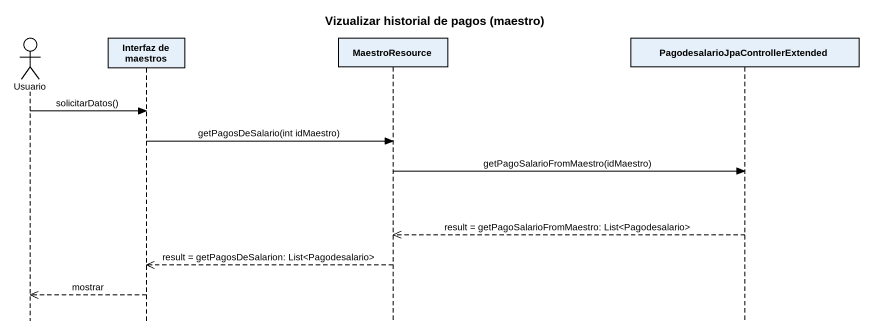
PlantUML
@startuml
title Vizualizar historial de pagos (maestro)
hide footbox
actor Usuario
participant "Interfaz de maestros" as Interfaz_de_maestros
participant MaestroResource
participant "PagodesalarioJpaControllerExtended" as PagodesalarioJpaControllerEx

Usuario -> Interfaz_de_maestros : solicitarDatos()
Interfaz_de_maestros -> MaestroResource : getPagosDeSalario(int idMaestro)
MaestroResource -> PagodesalarioJpaControllerEx : getPagoSalarioFromMaestro(idMaestro)
PagodesalarioJpaControllerEx -->> MaestroResource : result = getPagoSalarioFromMaestro: List<Pagodesalario>
MaestroResource -->> Interfaz_de_maestros : result = getPagosDeSalarion: List<Pagodesalario>
Interfaz_de_maestros -->> Usuario : mostrar
@enduml
